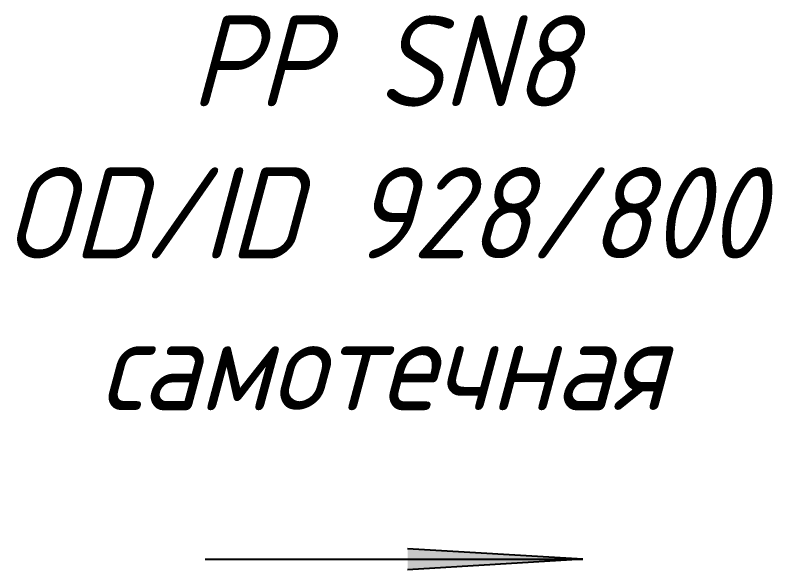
# Model space of a CAD drawing. Header units: millimetres. Extents: x 41097286 to 44249727, y 21258419 to 22595975.
# Drawn here: x 42770529 to 42780946, y 22243830 to 22251442 of the extents above; entities that cross this region are included whole.
import ezdxf

# ---------------------------------------------------------------- set-up
doc = ezdxf.new("R2010")
doc.units = ezdxf.units.MM
doc.styles.add('note', font='isocpeur.ttf', dxfattribs={"width": 0.9, "oblique": 15})

msp = doc.modelspace()

# ---------------------------------------------------------------- hatches: boundary and pattern name
h = msp.add_hatch()
h.set_pattern_fill('ANSI31', color=256, scale=1.066667)
h.set_pattern_definition([(45, (41348890.87662, 17255303.26723), (-0.0942809041582, 0.0942809041582), [])])
h.paths.add_polyline_path([(42778323.445, 22243974.211), (42775917.518, 22243974.211), (42775917.518, 22243830.1)])
h.paths.add_polyline_path([(42775917.518, 22244118.322), (42775917.518, 22243974.211), (42778323.445, 22243974.211)])

# ---------------------------------------------------------------- linework, layer by layer
for p, q in [((42778323.445, 22243974.211), (42775917.518, 22244118.322)), ((42773138.991, 22243974.211), (42778323.445, 22243974.211)), ((42778323.445, 22243974.211), (42775917.518, 22243830.1))]:
    msp.add_line(p, q)

# ---------------------------------------------------------------- texts
at = {"insert": (42775573.801, 22248728.745), "char_height": 1250, "width": 11452.41739, "attachment_point": 5, "style": 'note'}
msp.add_mtext('PP SN8\\POD/ID 928/800\\Pсамотечная', dxfattribs=at)

doc.saveas('drawing.dxf')
